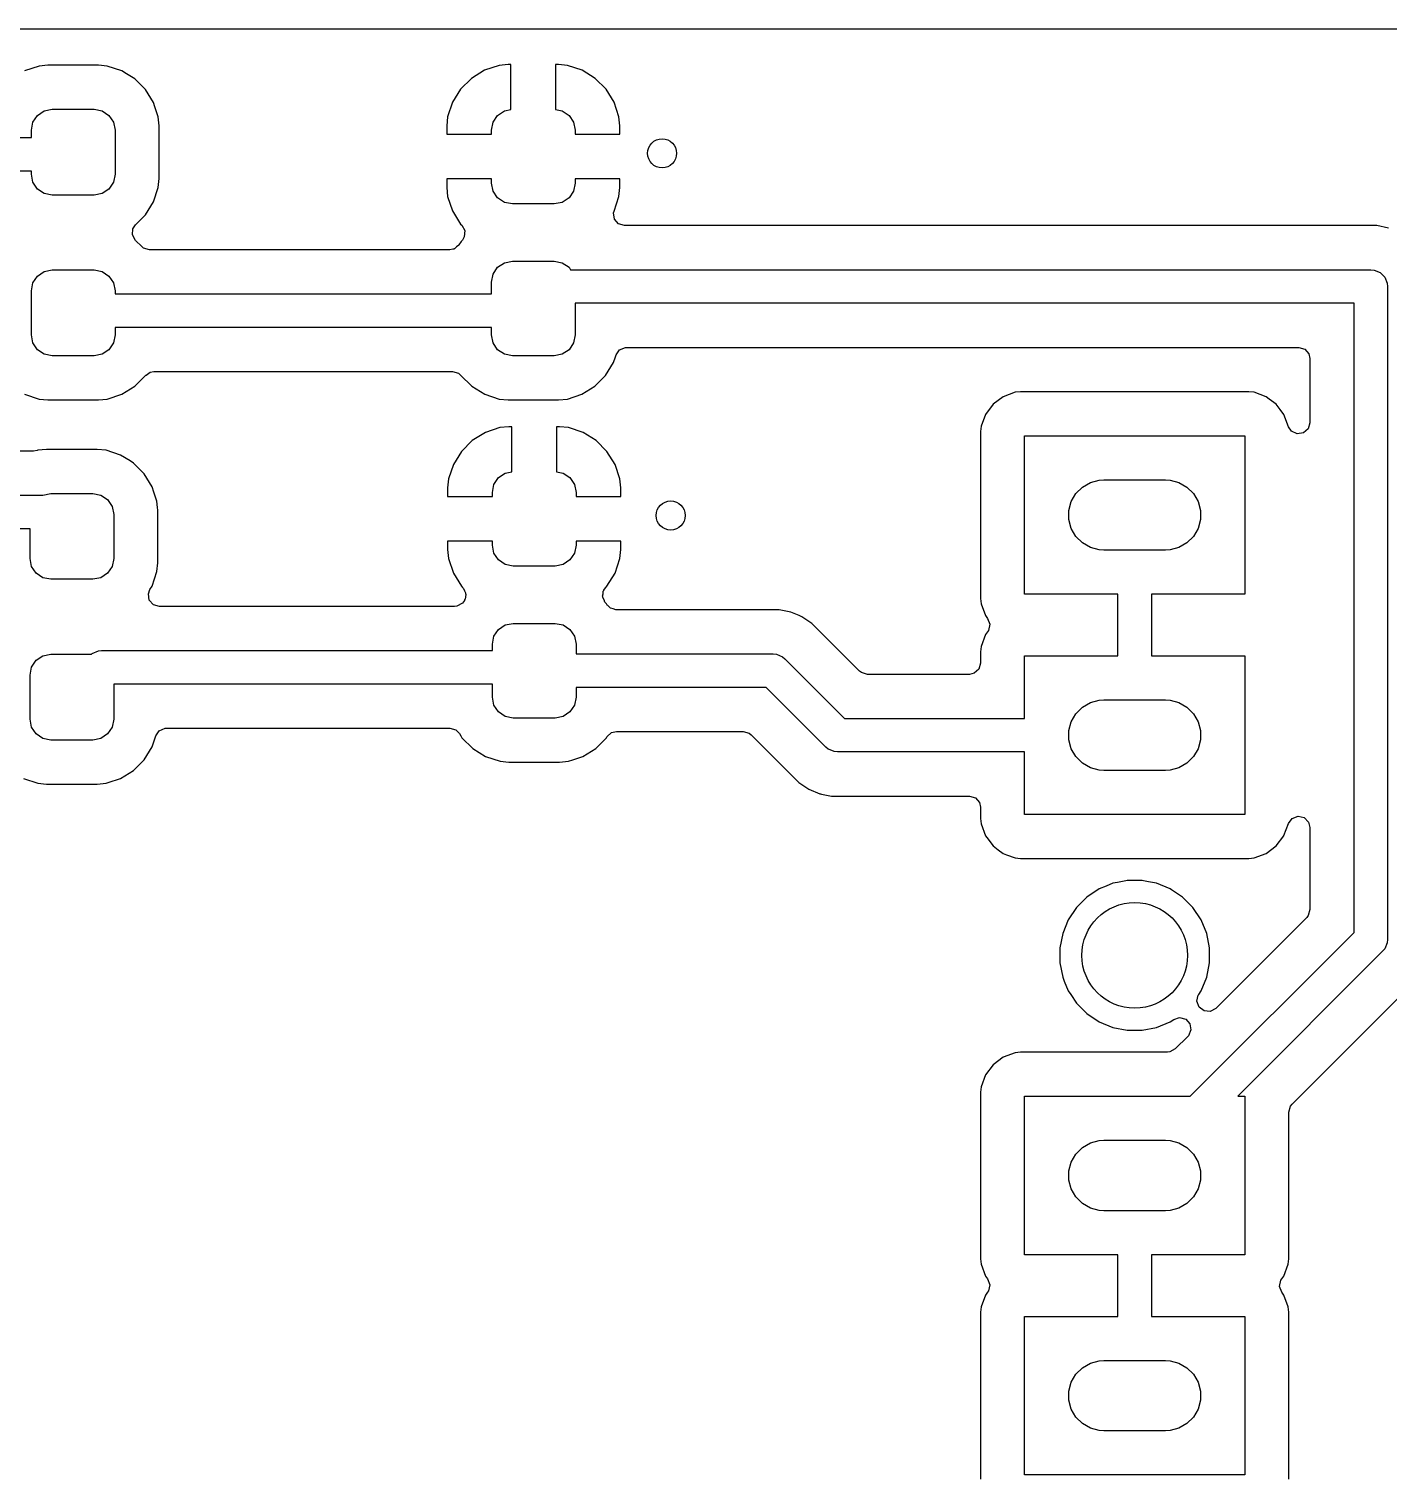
# Model space of a CAD drawing. Extents: x 2.38 to 6.32, y -6.47 to -4.51.
# Drawn here: x 5.375 to 5.982, y -5.158 to -4.511 of the extents above; entities that cross this region are included whole.
import ezdxf

# ---------------------------------------------------------------- set-up
doc = ezdxf.new("R2010")
doc.units = 0
doc.header["$MEASUREMENT"] = 0
doc.layers.add('BLACK', color=7, linetype='CONTINUOUS')

msp = doc.modelspace()

# ---------------------------------------------------------------- linework, layer by layer
at = {"layer": 'BLACK', "linetype": 'CONTINUOUS'}
for p, q in [((2.97573, -4.51085), (6.1014, -4.51085)), ((5.37901, -4.52745), (5.37256, -4.52959)), ((5.38299, -4.52705), (5.37901, -4.52745)), ((5.40556, -4.52705), (5.38299, -4.52705)), ((5.40954, -4.52745), (5.40556, -4.52705)), ((5.41599, -4.52959), (5.40954, -4.52745)), ((5.40954, -4.52745), (5.40954, -4.52745)), ((5.41816, -4.53093), (5.41599, -4.52959)), ((5.41599, -4.52959), (5.41599, -4.52959)), ((5.41599, -4.52959), (5.41599, -4.52959)), ((5.42177, -4.53316), (5.41816, -4.53093)), ((5.57815, -4.52932), (5.57231, -4.53292)), ((5.58466, -4.52716), (5.57815, -4.52932)), ((5.58868, -4.52675), (5.58466, -4.52716)), ((5.58466, -4.52716), (5.58466, -4.52716)), ((5.58998, -4.52675), (5.58868, -4.52675)), ((5.58998, -4.54688), (5.58998, -4.52675)), ((5.61129, -4.52675), (5.60998, -4.52675)), ((5.60998, -4.52675), (5.60998, -4.54688)), ((5.61531, -4.52716), (5.61129, -4.52675)), ((5.62182, -4.52932), (5.61531, -4.52716)), ((5.61531, -4.52716), (5.61531, -4.52716)), ((5.62766, -4.53292), (5.62182, -4.52932)), ((5.42657, -4.53796), (5.42177, -4.53316)), ((5.42177, -4.53316), (5.42177, -4.53316)), ((5.43014, -4.54374), (5.42657, -4.53796)), ((5.42657, -4.53796), (5.42657, -4.53796)), ((5.42657, -4.53796), (5.42657, -4.53796)), ((5.56745, -4.53777), (5.56385, -4.54361)), ((5.57231, -4.53292), (5.56745, -4.53777)), ((5.56745, -4.53777), (5.56745, -4.53777)), ((5.57231, -4.53292), (5.57231, -4.53292)), ((5.63251, -4.53777), (5.62766, -4.53292)), ((5.62766, -4.53292), (5.62766, -4.53292)), ((5.63612, -4.54361), (5.63251, -4.53777)), ((5.63251, -4.53777), (5.63251, -4.53777)), ((5.43076, -4.54562), (5.43014, -4.54374)), ((5.43014, -4.54374), (5.43014, -4.54374)), ((5.43014, -4.54374), (5.43014, -4.54374)), ((5.56385, -4.54361), (5.56169, -4.55013)), ((5.63827, -4.55013), (5.63612, -4.54361)), ((5.37629, -4.55252), (5.37831, -4.54949)), ((5.37831, -4.54949), (5.38135, -4.54746)), ((5.38135, -4.54746), (5.38493, -4.54675)), ((5.38493, -4.54675), (5.40363, -4.54675)), ((5.40363, -4.54675), (5.4072, -4.54746)), ((5.4072, -4.54746), (5.41024, -4.54949)), ((5.41024, -4.54949), (5.41226, -4.55252)), ((5.43227, -4.55019), (5.43076, -4.54562)), ((5.43268, -4.55415), (5.43227, -4.55019)), ((5.56169, -4.55013), (5.56128, -4.55415)), ((5.56169, -4.55013), (5.56169, -4.55013)), ((5.582, -4.55252), (5.58402, -4.54949)), ((5.58402, -4.54949), (5.58706, -4.54746)), ((5.58706, -4.54746), (5.58998, -4.54688)), ((5.60998, -4.54688), (5.61291, -4.54746)), ((5.61291, -4.54746), (5.61595, -4.54949)), ((5.61595, -4.54949), (5.61797, -4.55252)), ((5.63868, -4.55415), (5.63827, -4.55013)), ((5.63827, -4.55013), (5.63827, -4.55013)), ((5.37557, -4.5561), (5.37629, -4.55252)), ((5.37557, -4.55943), (5.37557, -4.5561)), ((5.41226, -4.55252), (5.41298, -4.5561)), ((5.41298, -4.5561), (5.41298, -4.57579)), ((5.43268, -4.55417), (5.43268, -4.55415)), ((5.43268, -4.57772), (5.43268, -4.55417)), ((5.56128, -4.55415), (5.56128, -4.55791)), ((5.58128, -4.5561), (5.582, -4.55252)), ((5.58128, -4.55791), (5.58128, -4.5561)), ((5.61797, -4.55252), (5.61869, -4.5561)), ((5.61869, -4.5561), (5.61869, -4.55791)), ((5.63868, -4.55791), (5.63868, -4.55415)), ((5.21419, -4.55943), (5.37554, -4.55943)), ((5.37554, -4.55943), (5.37557, -4.55943)), ((5.56128, -4.55791), (5.58128, -4.55791)), ((5.61869, -4.55791), (5.63868, -4.55791)), ((5.37554, -4.57443), (5.21419, -4.57443)), ((5.37557, -4.57443), (5.37554, -4.57443)), ((5.37557, -4.57579), (5.37557, -4.57443)), ((5.37629, -4.57937), (5.37557, -4.57579)), ((5.41298, -4.57579), (5.41226, -4.57937)), ((5.37831, -4.5824), (5.37629, -4.57937)), ((5.38135, -4.58443), (5.37831, -4.5824)), ((5.41024, -4.5824), (5.4072, -4.58443)), ((5.41226, -4.57937), (5.41024, -4.5824)), ((5.43014, -4.58815), (5.43227, -4.5817)), ((5.43227, -4.5817), (5.43268, -4.57772)), ((5.58128, -4.57791), (5.56128, -4.57791)), ((5.56128, -4.57791), (5.56128, -4.58168)), ((5.56128, -4.58168), (5.56169, -4.5857)), ((5.58128, -4.57972), (5.58128, -4.57791)), ((5.582, -4.5833), (5.58128, -4.57972)), ((5.58402, -4.58634), (5.582, -4.5833)), ((5.61797, -4.5833), (5.61595, -4.58634)), ((5.61869, -4.57972), (5.61797, -4.5833)), ((5.63868, -4.57791), (5.61869, -4.57791)), ((5.61869, -4.57791), (5.61869, -4.57972)), ((5.63827, -4.5857), (5.63868, -4.58168)), ((5.63868, -4.58168), (5.63868, -4.58168)), ((5.63868, -4.58168), (5.63868, -4.57791)), ((5.38493, -4.58514), (5.38135, -4.58443)), ((5.40363, -4.58514), (5.38493, -4.58514)), ((5.4072, -4.58443), (5.40363, -4.58514)), ((5.42657, -4.59393), (5.43014, -4.58815)), ((5.56169, -4.5857), (5.56169, -4.5857)), ((5.56169, -4.5857), (5.56385, -4.59221)), ((5.58706, -4.58836), (5.58402, -4.58634)), ((5.59063, -4.58907), (5.58706, -4.58836)), ((5.60933, -4.58907), (5.59063, -4.58907)), ((5.61291, -4.58836), (5.60933, -4.58907)), ((5.61595, -4.58634), (5.61291, -4.58836)), ((5.6361, -4.59226), (5.63827, -4.5857)), ((5.63827, -4.5857), (5.63827, -4.5857)), ((5.42214, -4.59836), (5.42657, -4.59393)), ((5.56385, -4.59221), (5.56745, -4.59805)), ((5.6359, -4.59311), (5.6361, -4.59226)), ((5.6363, -4.59588), (5.6359, -4.59311)), ((5.63813, -4.59799), (5.6363, -4.59588)), ((5.4208, -4.60292), (5.421, -4.60014)), ((5.421, -4.60014), (5.42214, -4.59836)), ((5.56745, -4.59805), (5.56797, -4.59857)), ((5.56797, -4.59857), (5.56931, -4.60102)), ((5.56931, -4.60102), (5.56911, -4.60381)), ((5.64081, -4.59878), (5.63813, -4.59799)), ((5.97709, -4.59878), (5.64081, -4.59878)), ((5.98234, -4.59983), (5.97709, -4.59878)), ((5.97709, -4.59878), (5.97709, -4.59878)), ((5.42214, -4.60538), (5.4208, -4.60292)), ((5.42492, -4.60815), (5.42214, -4.60538)), ((5.42574, -4.60882), (5.42492, -4.60815)), ((5.42842, -4.60961), (5.42574, -4.60882)), ((5.56394, -4.60931), (5.56262, -4.60961)), ((5.56443, -4.60926), (5.56394, -4.60931)), ((5.56456, -4.60917), (5.56443, -4.60926)), ((5.56476, -4.60912), (5.56456, -4.60917)), ((5.56567, -4.6083), (5.56476, -4.60912)), ((5.56664, -4.60755), (5.56567, -4.6083)), ((5.56674, -4.6074), (5.56664, -4.60755)), ((5.56769, -4.60587), (5.56674, -4.6074)), ((5.56826, -4.6053), (5.56769, -4.60587)), ((5.56849, -4.60498), (5.56826, -4.6053)), ((5.56911, -4.60381), (5.56849, -4.60498)), ((5.56262, -4.60961), (5.42842, -4.60961)), ((5.58402, -4.6174), (5.58706, -4.61538)), ((5.58706, -4.61538), (5.59063, -4.61467)), ((5.59063, -4.61467), (5.60933, -4.61467)), ((5.60933, -4.61467), (5.61291, -4.61538)), ((5.61291, -4.61538), (5.61595, -4.6174)), ((5.37629, -4.62437), (5.37831, -4.62134)), ((5.37831, -4.62134), (5.38135, -4.61931)), ((5.38135, -4.61931), (5.38493, -4.6186)), ((5.38493, -4.6186), (5.40363, -4.6186)), ((5.40363, -4.6186), (5.4072, -4.61931)), ((5.4072, -4.61931), (5.41024, -4.62134)), ((5.41024, -4.62134), (5.41226, -4.62437)), ((5.58128, -4.62402), (5.582, -4.62044)), ((5.582, -4.62044), (5.58402, -4.6174)), ((5.61595, -4.6174), (5.61667, -4.61848)), ((5.61667, -4.61848), (5.97441, -4.61848)), ((5.97441, -4.61848), (5.97587, -4.61863)), ((5.97587, -4.61863), (5.97858, -4.61975)), ((5.97858, -4.61975), (5.98065, -4.62182)), ((5.98065, -4.62182), (5.98177, -4.62452)), ((5.37557, -4.62795), (5.37629, -4.62437)), ((5.37557, -4.64764), (5.37557, -4.62795)), ((5.41226, -4.62437), (5.41298, -4.62795)), ((5.41298, -4.62795), (5.41298, -4.62931)), ((5.58128, -4.62931), (5.58128, -4.62402)), ((5.98177, -4.62452), (5.98191, -4.62598)), ((5.98191, -4.62598), (5.98191, -4.91787)), ((5.41298, -4.62931), (5.41301, -4.62931)), ((5.41301, -4.62931), (5.58125, -4.62931)), ((5.58125, -4.62931), (5.58128, -4.62931)), ((5.96691, -4.63348), (5.61869, -4.63348)), ((5.61869, -4.63348), (5.61869, -4.64764)), ((5.96691, -4.91477), (5.96691, -4.63348)), ((5.37629, -4.65122), (5.37557, -4.64764)), ((5.41298, -4.64764), (5.41226, -4.65122)), ((5.41301, -4.64431), (5.41298, -4.64431)), ((5.41298, -4.64431), (5.41298, -4.64764)), ((5.58125, -4.64431), (5.41301, -4.64431)), ((5.58128, -4.64431), (5.58125, -4.64431)), ((5.58128, -4.64764), (5.58128, -4.64431)), ((5.582, -4.65122), (5.58128, -4.64764)), ((5.61869, -4.64764), (5.61797, -4.65122)), ((5.37831, -4.65425), (5.37629, -4.65122)), ((5.38135, -4.65628), (5.37831, -4.65425)), ((5.41024, -4.65425), (5.4072, -4.65628)), ((5.41226, -4.65122), (5.41024, -4.65425)), ((5.58402, -4.65425), (5.582, -4.65122)), ((5.58706, -4.65628), (5.58402, -4.65425)), ((5.61595, -4.65425), (5.61291, -4.65628)), ((5.61797, -4.65122), (5.61595, -4.65425)), ((5.63698, -4.65659), (5.63857, -4.65429)), ((5.63857, -4.65429), (5.64115, -4.65322)), ((5.64115, -4.65322), (5.64169, -4.65319)), ((5.64169, -4.65319), (5.94224, -4.65319)), ((5.94224, -4.65319), (5.94493, -4.65398)), ((5.94493, -4.65398), (5.94676, -4.65609)), ((5.38493, -4.65699), (5.38135, -4.65628)), ((5.40363, -4.65699), (5.38493, -4.65699)), ((5.4072, -4.65628), (5.40363, -4.65699)), ((5.59063, -4.65699), (5.58706, -4.65628)), ((5.60933, -4.65699), (5.59063, -4.65699)), ((5.61291, -4.65628), (5.60933, -4.65699)), ((5.63228, -4.66578), (5.63585, -4.66)), ((5.63585, -4.66), (5.6367, -4.65742)), ((5.6367, -4.65742), (5.63698, -4.65659)), ((5.94676, -4.65609), (5.9472, -4.65815)), ((5.9472, -4.65815), (5.9472, -4.68695)), ((5.42386, -4.66849), (5.42678, -4.66558)), ((5.42678, -4.66558), (5.42684, -4.66564)), ((5.42684, -4.66564), (5.42876, -4.66428)), ((5.42876, -4.66428), (5.43037, -4.66402)), ((5.43037, -4.66402), (5.56389, -4.66402)), ((5.56389, -4.66402), (5.56657, -4.6648)), ((5.56657, -4.6648), (5.56746, -4.6656)), ((5.56746, -4.6656), (5.56748, -4.66558)), ((5.56748, -4.66558), (5.57249, -4.67058)), ((5.62748, -4.67058), (5.63228, -4.66578)), ((5.41599, -4.67415), (5.42177, -4.67058)), ((5.42177, -4.67058), (5.42386, -4.66849)), ((5.57249, -4.67058), (5.57249, -4.67058)), ((5.57249, -4.67058), (5.57249, -4.67058)), ((5.57249, -4.67058), (5.57827, -4.67415)), ((5.6217, -4.67415), (5.62748, -4.67058)), ((5.81541, -4.67326), (5.81011, -4.67524)), ((5.81776, -4.67301), (5.81541, -4.67326)), ((5.81541, -4.67326), (5.81541, -4.67326)), ((5.91996, -4.67301), (5.81776, -4.67301)), ((5.81776, -4.67301), (5.81776, -4.67301)), ((5.9223, -4.67326), (5.91996, -4.67301)), ((5.92761, -4.67524), (5.9223, -4.67326)), ((5.9223, -4.67326), (5.9223, -4.67326)), ((5.37256, -4.67415), (5.37901, -4.67629)), ((5.37901, -4.67629), (5.37901, -4.67629)), ((5.37901, -4.67629), (5.37901, -4.67629)), ((5.37901, -4.67629), (5.38299, -4.67669)), ((5.38299, -4.67669), (5.40556, -4.67669)), ((5.40556, -4.67669), (5.40954, -4.67629)), ((5.40556, -4.67669), (5.40556, -4.67669)), ((5.40954, -4.67629), (5.41599, -4.67415)), ((5.40954, -4.67629), (5.40954, -4.67629)), ((5.57827, -4.67415), (5.57827, -4.67415)), ((5.57827, -4.67415), (5.57827, -4.67415)), ((5.57827, -4.67415), (5.58472, -4.67629)), ((5.58472, -4.67629), (5.58472, -4.67629)), ((5.58472, -4.67629), (5.58472, -4.67629)), ((5.58472, -4.67629), (5.5887, -4.67669)), ((5.5887, -4.67669), (5.61127, -4.67669)), ((5.61127, -4.67669), (5.61525, -4.67629)), ((5.61127, -4.67669), (5.61127, -4.67669)), ((5.61525, -4.67629), (5.6217, -4.67415)), ((5.61525, -4.67629), (5.61525, -4.67629)), ((5.80557, -4.67864), (5.80217, -4.68318)), ((5.81011, -4.67524), (5.80557, -4.67864)), ((5.81011, -4.67524), (5.81011, -4.67524)), ((5.929, -4.67629), (5.92761, -4.67524)), ((5.92761, -4.67524), (5.92761, -4.67524)), ((5.92761, -4.67524), (5.92761, -4.67524)), ((5.93215, -4.67864), (5.929, -4.67629)), ((5.93385, -4.68091), (5.93215, -4.67864)), ((5.80217, -4.68318), (5.80019, -4.68848)), ((5.80217, -4.68318), (5.80217, -4.68318)), ((5.93554, -4.68318), (5.93385, -4.68091)), ((5.9376, -4.68868), (5.93554, -4.68318)), ((5.93554, -4.68318), (5.93554, -4.68318)), ((5.93554, -4.68318), (5.93554, -4.68318)), ((5.9472, -4.68695), (5.94642, -4.68963)), ((5.57855, -4.69123), (5.57272, -4.69483)), ((5.58507, -4.68907), (5.57855, -4.69123)), ((5.58909, -4.68866), (5.58507, -4.68907)), ((5.58507, -4.68907), (5.58507, -4.68907)), ((5.59039, -4.68866), (5.58909, -4.68866)), ((5.59039, -4.70879), (5.59039, -4.68866)), ((5.6117, -4.68866), (5.61039, -4.68866)), ((5.61039, -4.68866), (5.61039, -4.70879)), ((5.61572, -4.68907), (5.6117, -4.68866)), ((5.62223, -4.69123), (5.61572, -4.68907)), ((5.61572, -4.68907), (5.61572, -4.68907)), ((5.62807, -4.69483), (5.62223, -4.69123)), ((5.80019, -4.68848), (5.79994, -4.69083)), ((5.79994, -4.69083), (5.79994, -4.76547)), ((5.81965, -4.76358), (5.81965, -4.69272)), ((5.81965, -4.69272), (5.91807, -4.69272)), ((5.91807, -4.69272), (5.91807, -4.76358)), ((5.939, -4.6907), (5.9376, -4.68868)), ((5.94154, -4.69186), (5.939, -4.6907)), ((5.9443, -4.69146), (5.94154, -4.69186)), ((5.94642, -4.68963), (5.9443, -4.69146)), ((5.3766, -4.69955), (5.23088, -4.69955)), ((5.37816, -4.6993), (5.3766, -4.69955)), ((5.37843, -4.69921), (5.37816, -4.6993)), ((5.38241, -4.6988), (5.37843, -4.69921)), ((5.40499, -4.6988), (5.38241, -4.6988)), ((5.40897, -4.69921), (5.40499, -4.6988)), ((5.41541, -4.70134), (5.40897, -4.69921)), ((5.40897, -4.69921), (5.40897, -4.69921)), ((5.56786, -4.69968), (5.56426, -4.70552)), ((5.57271, -4.69483), (5.56786, -4.69968)), ((5.56786, -4.69968), (5.56786, -4.69968)), ((5.57272, -4.69483), (5.57271, -4.69483)), ((5.63292, -4.69968), (5.62807, -4.69483)), ((5.62807, -4.69483), (5.62807, -4.69483)), ((5.63653, -4.70552), (5.63292, -4.69968)), ((5.63292, -4.69968), (5.63292, -4.69968)), ((5.41969, -4.70398), (5.41541, -4.70134)), ((5.41541, -4.70134), (5.41541, -4.70134)), ((5.41541, -4.70134), (5.41541, -4.70134)), ((5.42119, -4.70491), (5.41969, -4.70398)), ((5.4212, -4.70491), (5.42119, -4.70491)), ((5.426, -4.70971), (5.4212, -4.70491)), ((5.56426, -4.70552), (5.5621, -4.71204)), ((5.63868, -4.71204), (5.63653, -4.70552)), ((5.42956, -4.71549), (5.426, -4.70971)), ((5.426, -4.70971), (5.426, -4.70971)), ((5.426, -4.70971), (5.426, -4.70971)), ((5.5621, -4.71204), (5.56169, -4.71606)), ((5.5621, -4.71204), (5.5621, -4.71204)), ((5.5824, -4.71443), (5.58443, -4.7114)), ((5.58443, -4.7114), (5.58747, -4.70937)), ((5.58747, -4.70937), (5.59039, -4.70879)), ((5.61039, -4.70879), (5.61332, -4.70937)), ((5.61332, -4.70937), (5.61636, -4.7114)), ((5.61636, -4.7114), (5.61838, -4.71443)), ((5.63909, -4.71606), (5.63868, -4.71204)), ((5.63868, -4.71204), (5.63868, -4.71204)), ((5.84905, -4.7136), (5.85302, -4.71254)), ((5.85302, -4.71254), (5.85508, -4.7124)), ((5.85508, -4.7124), (5.88264, -4.7124)), ((5.88264, -4.7124), (5.88469, -4.71254)), ((5.88469, -4.71254), (5.88866, -4.7136)), ((5.21555, -4.71925), (5.38072, -4.71925)), ((5.38072, -4.71925), (5.38077, -4.71922)), ((5.38077, -4.71922), (5.38435, -4.7185)), ((5.38435, -4.7185), (5.40305, -4.7185)), ((5.40305, -4.7185), (5.40663, -4.71922)), ((5.40663, -4.71922), (5.40966, -4.72124)), ((5.42975, -4.71606), (5.42956, -4.71549)), ((5.43023, -4.71749), (5.42975, -4.71606)), ((5.4317, -4.72194), (5.43023, -4.71749)), ((5.56169, -4.71606), (5.56169, -4.71982)), ((5.58169, -4.71801), (5.5824, -4.71443)), ((5.58169, -4.71982), (5.58169, -4.71801)), ((5.61838, -4.71443), (5.61909, -4.71801)), ((5.61909, -4.71801), (5.61909, -4.71982)), ((5.63909, -4.71982), (5.63909, -4.71606)), ((5.84053, -4.72212), (5.84258, -4.71856)), ((5.84258, -4.71856), (5.84549, -4.71566)), ((5.84549, -4.71566), (5.84905, -4.7136)), ((5.88866, -4.7136), (5.89222, -4.71566)), ((5.89222, -4.71566), (5.89513, -4.71856)), ((5.89513, -4.71856), (5.89719, -4.72212)), ((5.40966, -4.72124), (5.41169, -4.72428)), ((5.41169, -4.72428), (5.4124, -4.72785)), ((5.432, -4.72485), (5.4317, -4.72194)), ((5.43211, -4.72592), (5.432, -4.72485)), ((5.56169, -4.71982), (5.58169, -4.71982)), ((5.61909, -4.71982), (5.63909, -4.71982)), ((5.83947, -4.72609), (5.84053, -4.72212)), ((5.89719, -4.72212), (5.89825, -4.72609)), ((5.4124, -4.72785), (5.4124, -4.74754)), ((5.43211, -4.74948), (5.43211, -4.72592)), ((5.83947, -4.73021), (5.83947, -4.72609)), ((5.84053, -4.73418), (5.83947, -4.73021)), ((5.89825, -4.73021), (5.89719, -4.73418)), ((5.89825, -4.72609), (5.89825, -4.73021)), ((5.375, -4.73425), (5.21555, -4.73425)), ((5.375, -4.74754), (5.375, -4.73425)), ((5.84258, -4.73774), (5.84053, -4.73418)), ((5.84549, -4.74064), (5.84258, -4.73774)), ((5.89513, -4.73774), (5.89222, -4.74064)), ((5.89719, -4.73418), (5.89513, -4.73774)), ((5.58169, -4.73982), (5.56169, -4.73982)), ((5.56169, -4.73982), (5.56169, -4.74359)), ((5.56169, -4.74359), (5.5621, -4.74761)), ((5.58169, -4.74163), (5.58169, -4.73982)), ((5.5824, -4.74521), (5.58169, -4.74163)), ((5.58443, -4.74825), (5.5824, -4.74521)), ((5.61838, -4.74521), (5.61636, -4.74825)), ((5.61909, -4.74163), (5.61838, -4.74521)), ((5.63909, -4.73982), (5.61909, -4.73982)), ((5.61909, -4.73982), (5.61909, -4.74163)), ((5.63868, -4.74761), (5.63909, -4.74359)), ((5.63909, -4.74359), (5.63909, -4.73982)), ((5.63909, -4.74359), (5.63909, -4.74359)), ((5.84905, -4.7427), (5.84549, -4.74064)), ((5.85302, -4.74376), (5.84905, -4.7427)), ((5.85508, -4.7439), (5.85302, -4.74376)), ((5.88264, -4.7439), (5.85508, -4.7439)), ((5.88469, -4.74376), (5.88264, -4.7439)), ((5.88866, -4.7427), (5.88469, -4.74376)), ((5.89222, -4.74064), (5.88866, -4.7427)), ((5.37571, -4.75112), (5.375, -4.74754)), ((5.37774, -4.75415), (5.37571, -4.75112)), ((5.41169, -4.75112), (5.40966, -4.75415)), ((5.4124, -4.74754), (5.41169, -4.75112)), ((5.4317, -4.75345), (5.43211, -4.74948)), ((5.5621, -4.74761), (5.5621, -4.74761)), ((5.5621, -4.74761), (5.56426, -4.75412)), ((5.58747, -4.75027), (5.58443, -4.74825)), ((5.59104, -4.75098), (5.58747, -4.75027)), ((5.60974, -4.75098), (5.59104, -4.75098)), ((5.61332, -4.75027), (5.60974, -4.75098)), ((5.61636, -4.74825), (5.61332, -4.75027)), ((5.63653, -4.75412), (5.63868, -4.74761)), ((5.63868, -4.74761), (5.63868, -4.74761)), ((5.38077, -4.75618), (5.37774, -4.75415)), ((5.38435, -4.75689), (5.38077, -4.75618)), ((5.40305, -4.75689), (5.38435, -4.75689)), ((5.40663, -4.75618), (5.40305, -4.75689)), ((5.40966, -4.75415), (5.40663, -4.75618)), ((5.42956, -4.7599), (5.4317, -4.75345)), ((5.56426, -4.75412), (5.56786, -4.75996)), ((5.63292, -4.75996), (5.63653, -4.75412)), ((5.4279, -4.76339), (5.42858, -4.76149)), ((5.42829, -4.76616), (5.4279, -4.76339)), ((5.42858, -4.76149), (5.42956, -4.7599)), ((5.56786, -4.75996), (5.56838, -4.76048)), ((5.56838, -4.76048), (5.56856, -4.7608)), ((5.56856, -4.7608), (5.56885, -4.76101)), ((5.56885, -4.76101), (5.56921, -4.76201)), ((5.56921, -4.76201), (5.56972, -4.76293)), ((5.5696, -4.76467), (5.56952, -4.76572)), ((5.56982, -4.76363), (5.5696, -4.76467)), ((5.56972, -4.76293), (5.5697, -4.76329)), ((5.5697, -4.76329), (5.56982, -4.76363)), ((5.63097, -4.76446), (5.63119, -4.76336)), ((5.63109, -4.76474), (5.63097, -4.76446)), ((5.63119, -4.76336), (5.63126, -4.76225)), ((5.63126, -4.76225), (5.63146, -4.76195)), ((5.63146, -4.76195), (5.63151, -4.76171)), ((5.63151, -4.76171), (5.63184, -4.76136)), ((5.63184, -4.76136), (5.63241, -4.76048)), ((5.63241, -4.76048), (5.63292, -4.75996)), ((5.86136, -4.76358), (5.81965, -4.76358)), ((5.86136, -4.79114), (5.86136, -4.76358)), ((5.91807, -4.76358), (5.87636, -4.76358)), ((5.87636, -4.76358), (5.87636, -4.79114)), ((5.43012, -4.76827), (5.42829, -4.76616)), ((5.43281, -4.76906), (5.43012, -4.76827)), ((5.56477, -4.76906), (5.43281, -4.76906)), ((5.56582, -4.76894), (5.56477, -4.76906)), ((5.56828, -4.7676), (5.56582, -4.76894)), ((5.56838, -4.7675), (5.56828, -4.7676)), ((5.56923, -4.76636), (5.56838, -4.7675)), ((5.56929, -4.76608), (5.56923, -4.76636)), ((5.56952, -4.76572), (5.56929, -4.76608)), ((5.63107, -4.76504), (5.63109, -4.76474)), ((5.6316, -4.76602), (5.63107, -4.76504)), ((5.63201, -4.76705), (5.6316, -4.76602)), ((5.63219, -4.76729), (5.63201, -4.76705)), ((5.63269, -4.76778), (5.63219, -4.76729)), ((5.63308, -4.76841), (5.63269, -4.76778)), ((5.63325, -4.76863), (5.63308, -4.76841)), ((5.63399, -4.7693), (5.63325, -4.76863)), ((5.63427, -4.76961), (5.63399, -4.7693)), ((5.63436, -4.76964), (5.63427, -4.76961)), ((5.63447, -4.76974), (5.63436, -4.76964)), ((5.6357, -4.77011), (5.63447, -4.76974)), ((5.63692, -4.77053), (5.6357, -4.77011)), ((5.63704, -4.7705), (5.63692, -4.77053)), ((5.63716, -4.77053), (5.63704, -4.7705)), ((5.70986, -4.77053), (5.63716, -4.77053)), ((5.71442, -4.77144), (5.70986, -4.77053)), ((5.70986, -4.77053), (5.70986, -4.77053)), ((5.79994, -4.76547), (5.79994, -4.76547)), ((5.79994, -4.76547), (5.80019, -4.76781)), ((5.80019, -4.76781), (5.80019, -4.76781)), ((5.80019, -4.76781), (5.80217, -4.77312)), ((5.58443, -4.77931), (5.58747, -4.77729)), ((5.58747, -4.77729), (5.59104, -4.77657)), ((5.59104, -4.77657), (5.60974, -4.77657)), ((5.60974, -4.77657), (5.61332, -4.77729)), ((5.61332, -4.77729), (5.61636, -4.77931)), ((5.71512, -4.77158), (5.71442, -4.77144)), ((5.71442, -4.77144), (5.71442, -4.77144)), ((5.71885, -4.77312), (5.71512, -4.77158)), ((5.71512, -4.77158), (5.71512, -4.77158)), ((5.71512, -4.77158), (5.71512, -4.77158)), ((5.72007, -4.77363), (5.71885, -4.77312)), ((5.72453, -4.7766), (5.72007, -4.77363)), ((5.74584, -4.79792), (5.72453, -4.7766)), ((5.80217, -4.77312), (5.80312, -4.77439)), ((5.80312, -4.77439), (5.8041, -4.77701)), ((5.8041, -4.77701), (5.8035, -4.77974)), ((5.58169, -4.78593), (5.5824, -4.78235)), ((5.5824, -4.78235), (5.58443, -4.77931)), ((5.61636, -4.77931), (5.61838, -4.78235)), ((5.61838, -4.78235), (5.61909, -4.78593)), ((5.80217, -4.7816), (5.80019, -4.78691)), ((5.80312, -4.78034), (5.80217, -4.7816)), ((5.8035, -4.77974), (5.80312, -4.78034)), ((5.38077, -4.79107), (5.38435, -4.79035)), ((5.38435, -4.79035), (5.40242, -4.79035)), ((5.40242, -4.79035), (5.40282, -4.79002)), ((5.40282, -4.79002), (5.40552, -4.7889)), ((5.40552, -4.7889), (5.40699, -4.78876)), ((5.40699, -4.78876), (5.58169, -4.78876)), ((5.58169, -4.78876), (5.58169, -4.78593)), ((5.61909, -4.78593), (5.61909, -4.79024)), ((5.61909, -4.79024), (5.70719, -4.79024)), ((5.70719, -4.79024), (5.70865, -4.79038)), ((5.70865, -4.79038), (5.71135, -4.7915)), ((5.80019, -4.78691), (5.79994, -4.78926)), ((5.79994, -4.78926), (5.79994, -4.79441)), ((5.375, -4.7997), (5.37571, -4.79613)), ((5.37571, -4.79613), (5.37774, -4.79309)), ((5.37774, -4.79309), (5.38077, -4.79107)), ((5.71135, -4.7915), (5.71249, -4.79243)), ((5.71249, -4.79243), (5.73913, -4.81907)), ((5.79994, -4.79441), (5.79915, -4.79709)), ((5.81965, -4.81907), (5.81965, -4.79114)), ((5.81965, -4.79114), (5.86136, -4.79114)), ((5.87636, -4.79114), (5.91807, -4.79114)), ((5.91807, -4.79114), (5.91807, -4.86201)), ((5.375, -4.81939), (5.375, -4.7997)), ((5.74667, -4.79858), (5.74584, -4.79792)), ((5.74935, -4.79937), (5.74667, -4.79858)), ((5.79498, -4.79937), (5.74935, -4.79937)), ((5.79704, -4.79892), (5.79498, -4.79937)), ((5.79915, -4.79709), (5.79704, -4.79892)), ((5.58169, -4.80376), (5.4124, -4.80376)), ((5.4124, -4.80376), (5.4124, -4.81939)), ((5.58169, -4.80955), (5.58169, -4.80376)), ((5.5824, -4.81313), (5.58169, -4.80955)), ((5.61909, -4.80955), (5.61838, -4.81313)), ((5.70408, -4.80524), (5.61909, -4.80524)), ((5.61909, -4.80524), (5.61909, -4.80955)), ((5.73072, -4.83188), (5.70408, -4.80524)), ((5.58443, -4.81616), (5.5824, -4.81313)), ((5.58747, -4.81819), (5.58443, -4.81616)), ((5.61636, -4.81616), (5.61332, -4.81819)), ((5.61838, -4.81313), (5.61636, -4.81616)), ((5.84258, -4.81699), (5.84549, -4.81408)), ((5.84549, -4.81408), (5.84905, -4.81203)), ((5.84905, -4.81203), (5.85302, -4.81096)), ((5.85302, -4.81096), (5.85508, -4.81083)), ((5.85508, -4.81083), (5.88264, -4.81083)), ((5.88264, -4.81083), (5.88469, -4.81096)), ((5.88469, -4.81096), (5.88866, -4.81203)), ((5.88866, -4.81203), (5.89222, -4.81408)), ((5.89222, -4.81408), (5.89513, -4.81699)), ((5.37571, -4.82297), (5.375, -4.81939)), ((5.37774, -4.826), (5.37571, -4.82297)), ((5.41169, -4.82297), (5.40966, -4.826)), ((5.4124, -4.81939), (5.41169, -4.82297)), ((5.59104, -4.8189), (5.58747, -4.81819)), ((5.60974, -4.8189), (5.59104, -4.8189)), ((5.61332, -4.81819), (5.60974, -4.8189)), ((5.73913, -4.81907), (5.81965, -4.81907)), ((5.83947, -4.82452), (5.84053, -4.82055)), ((5.84053, -4.82055), (5.84258, -4.81699)), ((5.89513, -4.81699), (5.89719, -4.82055)), ((5.89719, -4.82055), (5.89825, -4.82452)), ((5.38077, -4.82803), (5.37774, -4.826)), ((5.38435, -4.82874), (5.38077, -4.82803)), ((5.40305, -4.82874), (5.38435, -4.82874)), ((5.40663, -4.82803), (5.40305, -4.82874)), ((5.40966, -4.826), (5.40663, -4.82803)), ((5.42956, -4.83175), (5.43118, -4.82686)), ((5.43118, -4.82686), (5.43277, -4.82457)), ((5.43277, -4.82457), (5.43535, -4.82349)), ((5.43535, -4.82349), (5.43589, -4.82346)), ((5.43589, -4.82346), (5.56272, -4.82346)), ((5.56272, -4.82346), (5.5654, -4.82425)), ((5.5654, -4.82425), (5.56694, -4.82582)), ((5.56694, -4.82582), (5.56759, -4.82686)), ((5.56759, -4.82686), (5.5681, -4.82769)), ((5.5681, -4.82769), (5.5681, -4.82769)), ((5.5681, -4.82769), (5.5729, -4.83249)), ((5.62789, -4.83249), (5.63269, -4.82769)), ((5.63269, -4.82769), (5.63293, -4.8273)), ((5.63293, -4.8273), (5.63501, -4.82543)), ((5.63501, -4.82543), (5.63716, -4.82494)), ((5.63716, -4.82494), (5.69386, -4.82494)), ((5.69386, -4.82494), (5.69654, -4.82573)), ((5.69654, -4.82573), (5.69737, -4.82639)), ((5.69737, -4.82639), (5.71868, -4.84771)), ((5.83947, -4.82863), (5.83947, -4.82452)), ((5.84053, -4.8326), (5.83947, -4.82863)), ((5.89825, -4.82863), (5.89719, -4.8326)), ((5.89825, -4.82452), (5.89825, -4.82863)), ((5.426, -4.83753), (5.42956, -4.83175)), ((5.5729, -4.83249), (5.5729, -4.83249)), ((5.5729, -4.83249), (5.5729, -4.83249)), ((5.5729, -4.83249), (5.57868, -4.83606)), ((5.62211, -4.83606), (5.62789, -4.83249)), ((5.73186, -4.83281), (5.73072, -4.83188)), ((5.73265, -4.83314), (5.73186, -4.83281)), ((5.73456, -4.83393), (5.73265, -4.83314)), ((5.73602, -4.83407), (5.73456, -4.83393)), ((5.81965, -4.83407), (5.73602, -4.83407)), ((5.81965, -4.86201), (5.81965, -4.83407)), ((5.84258, -4.83616), (5.84053, -4.8326)), ((5.89719, -4.8326), (5.89513, -4.83616)), ((5.41541, -4.8459), (5.42119, -4.84234)), ((5.42119, -4.84234), (5.426, -4.83753)), ((5.57868, -4.83606), (5.57868, -4.83606)), ((5.57868, -4.83606), (5.57868, -4.83606)), ((5.57868, -4.83606), (5.58513, -4.8382)), ((5.58513, -4.8382), (5.58513, -4.8382)), ((5.58513, -4.8382), (5.58513, -4.8382)), ((5.58513, -4.8382), (5.58911, -4.8386)), ((5.58911, -4.8386), (5.61168, -4.8386)), ((5.61168, -4.8386), (5.61566, -4.8382)), ((5.61168, -4.8386), (5.61168, -4.8386)), ((5.61566, -4.8382), (5.61766, -4.83753)), ((5.61766, -4.83753), (5.62211, -4.83606)), ((5.84549, -4.83907), (5.84258, -4.83616)), ((5.84905, -4.84112), (5.84549, -4.83907)), ((5.85302, -4.84219), (5.84905, -4.84112)), ((5.85508, -4.84232), (5.85302, -4.84219)), ((5.88264, -4.84232), (5.85508, -4.84232)), ((5.88469, -4.84219), (5.88264, -4.84232)), ((5.88866, -4.84112), (5.88469, -4.84219)), ((5.89222, -4.83907), (5.88866, -4.84112)), ((5.89513, -4.83616), (5.89222, -4.83907)), ((5.37199, -4.8459), (5.37843, -4.84804)), ((5.37843, -4.84804), (5.37843, -4.84804)), ((5.37843, -4.84804), (5.37843, -4.84804)), ((5.37843, -4.84804), (5.38241, -4.84844)), ((5.38241, -4.84844), (5.40499, -4.84844)), ((5.40499, -4.84844), (5.40897, -4.84804)), ((5.40499, -4.84844), (5.40499, -4.84844)), ((5.40897, -4.84804), (5.40997, -4.84771)), ((5.40997, -4.84771), (5.41541, -4.8459)), ((5.71868, -4.84771), (5.72314, -4.85068)), ((5.72314, -4.85068), (5.72809, -4.85273)), ((5.72809, -4.85273), (5.72839, -4.85279)), ((5.72839, -4.85279), (5.72884, -4.85288)), ((5.72884, -4.85288), (5.72884, -4.85288)), ((5.72884, -4.85288), (5.73334, -4.85378)), ((5.73334, -4.85378), (5.79498, -4.85378)), ((5.79498, -4.85378), (5.79766, -4.85457)), ((5.79766, -4.85457), (5.79949, -4.85668)), ((5.79949, -4.85668), (5.79994, -4.85874)), ((5.79994, -4.85874), (5.79994, -4.86389)), ((5.79994, -4.86389), (5.79994, -4.86389)), ((5.79994, -4.86389), (5.80019, -4.86624)), ((5.80019, -4.86624), (5.80019, -4.86624)), ((5.80019, -4.86624), (5.80217, -4.87155)), ((5.91807, -4.86201), (5.81965, -4.86201)), ((5.93556, -4.87149), (5.9376, -4.86604)), ((5.9376, -4.86604), (5.93927, -4.86381)), ((5.93927, -4.86381), (5.94189, -4.86283)), ((5.94189, -4.86283), (5.94462, -4.86342)), ((5.94462, -4.86342), (5.9466, -4.8654)), ((5.9466, -4.8654), (5.9472, -4.86778)), ((5.9472, -4.86778), (5.9472, -4.90455)), ((5.80217, -4.87155), (5.80217, -4.87155)), ((5.80217, -4.87155), (5.80217, -4.87155)), ((5.80217, -4.87155), (5.80271, -4.87226)), ((5.80271, -4.87226), (5.80557, -4.87608)), ((5.93215, -4.87608), (5.93554, -4.87155)), ((5.93554, -4.87155), (5.93556, -4.87149)), ((5.80557, -4.87608), (5.80784, -4.87778)), ((5.80784, -4.87778), (5.81011, -4.87948)), ((5.81011, -4.87948), (5.81011, -4.87948)), ((5.81011, -4.87948), (5.81011, -4.87948)), ((5.81011, -4.87948), (5.81156, -4.88002)), ((5.81156, -4.88002), (5.81541, -4.88146)), ((5.9223, -4.88146), (5.92761, -4.87948)), ((5.92761, -4.87948), (5.93215, -4.87608)), ((5.81541, -4.88146), (5.81541, -4.88146)), ((5.81541, -4.88146), (5.81776, -4.88171)), ((5.81776, -4.88171), (5.91996, -4.88171)), ((5.91996, -4.88171), (5.9223, -4.88146)), ((5.85607, -4.89406), (5.85303, -4.89531)), ((5.85909, -4.8928), (5.85607, -4.89406)), ((5.86111, -4.8924), (5.85909, -4.8928)), ((5.85909, -4.8928), (5.85909, -4.8928)), ((5.85909, -4.8928), (5.85909, -4.8928)), ((5.86497, -4.89163), (5.86111, -4.8924)), ((5.86556, -4.89152), (5.86497, -4.89163)), ((5.86497, -4.89163), (5.86497, -4.89163)), ((5.87216, -4.89152), (5.86556, -4.89152)), ((5.87275, -4.89163), (5.87216, -4.89152)), ((5.875, -4.89208), (5.87275, -4.89163)), ((5.87275, -4.89163), (5.87275, -4.89163)), ((5.87863, -4.8928), (5.875, -4.89208)), ((5.88472, -4.89533), (5.87863, -4.8928)), ((5.84751, -4.89899), (5.84285, -4.90365)), ((5.853, -4.89533), (5.84751, -4.89899)), ((5.84751, -4.89899), (5.84751, -4.89899)), ((5.85303, -4.89531), (5.853, -4.89533)), ((5.88532, -4.89573), (5.88472, -4.89533)), ((5.8902, -4.89899), (5.88532, -4.89573)), ((5.89487, -4.90365), (5.8902, -4.89899)), ((5.8902, -4.89899), (5.8902, -4.89899)), ((5.84285, -4.90366), (5.83918, -4.90914)), ((5.84285, -4.90365), (5.84285, -4.90366)), ((5.89487, -4.90366), (5.89487, -4.90365)), ((5.89853, -4.90914), (5.89487, -4.90366)), ((5.9472, -4.90455), (5.94642, -4.90723)), ((5.83918, -4.90914), (5.83666, -4.91523)), ((5.90106, -4.91523), (5.89853, -4.90914)), ((5.94575, -4.90806), (5.90511, -4.9487)), ((5.94642, -4.90723), (5.94575, -4.90806)), ((5.83666, -4.91523), (5.83537, -4.9217)), ((5.89368, -4.98799), (5.96691, -4.91477)), ((5.90234, -4.9217), (5.90106, -4.91523)), ((5.98177, -4.91934), (5.98065, -4.92204)), ((5.98191, -4.91787), (5.98177, -4.91934)), ((5.83537, -4.9217), (5.83537, -4.9283)), ((5.90234, -4.9283), (5.90234, -4.9217)), ((5.97971, -4.92318), (5.9149, -4.98799)), ((5.98065, -4.92204), (5.97971, -4.92318)), ((5.83537, -4.9283), (5.83666, -4.93477)), ((5.90106, -4.93477), (5.90234, -4.9283)), ((5.83666, -4.93477), (5.8374, -4.93655)), ((5.8374, -4.93655), (5.83918, -4.94086)), ((5.89853, -4.94086), (5.90106, -4.93477)), ((5.93923, -4.99153), (5.99554, -4.93522)), ((5.83918, -4.94086), (5.84024, -4.94243)), ((5.84024, -4.94243), (5.84285, -4.94634)), ((5.89666, -4.94554), (5.89725, -4.94281)), ((5.89763, -4.94816), (5.89666, -4.94554)), ((5.89725, -4.94281), (5.89748, -4.94243)), ((5.89748, -4.94243), (5.89853, -4.94086)), ((5.84285, -4.94634), (5.84285, -4.94635)), ((5.84285, -4.94635), (5.84751, -4.95101)), ((5.84751, -4.95101), (5.84751, -4.95101)), ((5.84751, -4.95101), (5.853, -4.95467)), ((5.89987, -4.94984), (5.89763, -4.94816)), ((5.90266, -4.95004), (5.89987, -4.94984)), ((5.90511, -4.9487), (5.90266, -4.95004)), ((5.853, -4.95467), (5.85909, -4.9572)), ((5.85909, -4.9572), (5.86556, -4.95848)), ((5.86556, -4.95848), (5.87216, -4.95848)), ((5.87216, -4.95848), (5.87863, -4.9572)), ((5.87863, -4.9572), (5.88472, -4.95467)), ((5.88472, -4.95467), (5.88629, -4.95362)), ((5.88629, -4.95362), (5.88896, -4.95279)), ((5.88896, -4.95279), (5.89165, -4.95353)), ((5.89165, -4.95353), (5.89352, -4.95561)), ((5.89397, -4.95837), (5.89285, -4.96093)), ((5.89352, -4.95561), (5.89397, -4.95837)), ((5.89256, -4.96125), (5.88698, -4.96683)), ((5.89285, -4.96093), (5.89256, -4.96125)), ((5.81011, -4.97052), (5.80557, -4.97392)), ((5.81541, -4.96854), (5.81011, -4.97052)), ((5.81011, -4.97052), (5.81011, -4.97052)), ((5.81776, -4.96829), (5.81541, -4.96854)), ((5.81541, -4.96854), (5.81541, -4.96854)), ((5.88347, -4.96829), (5.81776, -4.96829)), ((5.81776, -4.96829), (5.81776, -4.96829)), ((5.88452, -4.96817), (5.88347, -4.96829)), ((5.88698, -4.96683), (5.88452, -4.96817)), ((5.80557, -4.97392), (5.80217, -4.97845)), ((5.80019, -4.98376), (5.79994, -4.98611)), ((5.80217, -4.97845), (5.80019, -4.98376)), ((5.80217, -4.97845), (5.80217, -4.97845)), ((5.79994, -4.98611), (5.79994, -5.06074)), ((5.81965, -5.05886), (5.81965, -4.98799)), ((5.81965, -4.98799), (5.89368, -4.98799)), ((5.9149, -4.98799), (5.91807, -4.98799)), ((5.91807, -4.98799), (5.91807, -5.05886)), ((5.93778, -4.99504), (5.93856, -4.99235)), ((5.93778, -5.06074), (5.93778, -4.99504)), ((5.93856, -4.99235), (5.93923, -4.99153)), ((5.84549, -5.01093), (5.84905, -5.00888)), ((5.84905, -5.00888), (5.85302, -5.00781)), ((5.85302, -5.00781), (5.85508, -5.00768)), ((5.85508, -5.00768), (5.88264, -5.00768)), ((5.88264, -5.00768), (5.88469, -5.00781)), ((5.88469, -5.00781), (5.88866, -5.00888)), ((5.88866, -5.00888), (5.89222, -5.01093)), ((5.84053, -5.0174), (5.84258, -5.01384)), ((5.84258, -5.01384), (5.84549, -5.01093)), ((5.89222, -5.01093), (5.89513, -5.01384)), ((5.89513, -5.01384), (5.89719, -5.0174)), ((5.83947, -5.02137), (5.84053, -5.0174)), ((5.83947, -5.02548), (5.83947, -5.02137)), ((5.89719, -5.0174), (5.89825, -5.02137)), ((5.89825, -5.02137), (5.89825, -5.02548)), ((5.84053, -5.02945), (5.83947, -5.02548)), ((5.84258, -5.03301), (5.84053, -5.02945)), ((5.89719, -5.02945), (5.89513, -5.03301)), ((5.89825, -5.02548), (5.89719, -5.02945)), ((5.84549, -5.03592), (5.84258, -5.03301)), ((5.84905, -5.03797), (5.84549, -5.03592)), ((5.89222, -5.03592), (5.88866, -5.03797)), ((5.89513, -5.03301), (5.89222, -5.03592)), ((5.85302, -5.03904), (5.84905, -5.03797)), ((5.85508, -5.03917), (5.85302, -5.03904)), ((5.88264, -5.03917), (5.85508, -5.03917)), ((5.88469, -5.03904), (5.88264, -5.03917)), ((5.88866, -5.03797), (5.88469, -5.03904)), ((5.79994, -5.06074), (5.79994, -5.06074)), ((5.79994, -5.06074), (5.80019, -5.06309)), ((5.86136, -5.05886), (5.81965, -5.05886)), ((5.86136, -5.08642), (5.86136, -5.05886)), ((5.91807, -5.05886), (5.87636, -5.05886)), ((5.87636, -5.05886), (5.87636, -5.08642)), ((5.93752, -5.06309), (5.93778, -5.06074)), ((5.80019, -5.06309), (5.80019, -5.06309)), ((5.80019, -5.06309), (5.80217, -5.0684)), ((5.80217, -5.0684), (5.80312, -5.06966)), ((5.9346, -5.06967), (5.93554, -5.0684)), ((5.93554, -5.0684), (5.93752, -5.06309)), ((5.80312, -5.06966), (5.8041, -5.07228)), ((5.8035, -5.07502), (5.80312, -5.07561)), ((5.8041, -5.07228), (5.8035, -5.07502)), ((5.93362, -5.07299), (5.93421, -5.07026)), ((5.9346, -5.07561), (5.93362, -5.07299)), ((5.93421, -5.07026), (5.9346, -5.06967)), ((5.80217, -5.07688), (5.80019, -5.08219)), ((5.80312, -5.07561), (5.80217, -5.07688)), ((5.93554, -5.07688), (5.9346, -5.07561)), ((5.93752, -5.08219), (5.93554, -5.07688)), ((5.80019, -5.08219), (5.79994, -5.08453)), ((5.79994, -5.08453), (5.79994, -5.15917)), ((5.81965, -5.15728), (5.81965, -5.08642)), ((5.81965, -5.08642), (5.86136, -5.08642)), ((5.87636, -5.08642), (5.91807, -5.08642)), ((5.91807, -5.08642), (5.91807, -5.15728)), ((5.93778, -5.08453), (5.93752, -5.08219)), ((5.93778, -5.11855), (5.93778, -5.08453)), ((5.84549, -5.10936), (5.84905, -5.1073)), ((5.84905, -5.1073), (5.85302, -5.10624)), ((5.85302, -5.10624), (5.85508, -5.1061)), ((5.85508, -5.1061), (5.88264, -5.1061)), ((5.88264, -5.1061), (5.88469, -5.10624)), ((5.88469, -5.10624), (5.88866, -5.1073)), ((5.88866, -5.1073), (5.89222, -5.10936)), ((5.84053, -5.11582), (5.84258, -5.11226)), ((5.84258, -5.11226), (5.84549, -5.10936)), ((5.89222, -5.10936), (5.89513, -5.11226)), ((5.89513, -5.11226), (5.89719, -5.11582)), ((5.83947, -5.11979), (5.84053, -5.11582)), ((5.83947, -5.12391), (5.83947, -5.11979)), ((5.89719, -5.11582), (5.89825, -5.11979)), ((5.89825, -5.11979), (5.89825, -5.12391)), ((5.93778, -5.15917), (5.93778, -5.11855)), ((5.84053, -5.12788), (5.83947, -5.12391)), ((5.89825, -5.12391), (5.89719, -5.12788)), ((5.84258, -5.13144), (5.84053, -5.12788)), ((5.84549, -5.13434), (5.84258, -5.13144)), ((5.89513, -5.13144), (5.89222, -5.13434)), ((5.89719, -5.12788), (5.89513, -5.13144)), ((5.84905, -5.1364), (5.84549, -5.13434)), ((5.85302, -5.13746), (5.84905, -5.1364)), ((5.85508, -5.1376), (5.85302, -5.13746)), ((5.88264, -5.1376), (5.85508, -5.1376)), ((5.88469, -5.13746), (5.88264, -5.1376)), ((5.88866, -5.1364), (5.88469, -5.13746)), ((5.89222, -5.13434), (5.88866, -5.1364)), ((5.91807, -5.15728), (5.81965, -5.15728))]:
    msp.add_line(p, q, dxfattribs=at)
at = {"layer": 'BLACK'}
for centre, radius in [((5.65756, -4.56644), 0.0065), ((5.66142, -4.72835), 0.0065), ((5.86886, -4.925), 0.02362)]:
    msp.add_circle(centre, radius, dxfattribs=at)

doc.saveas('drawing.dxf')
